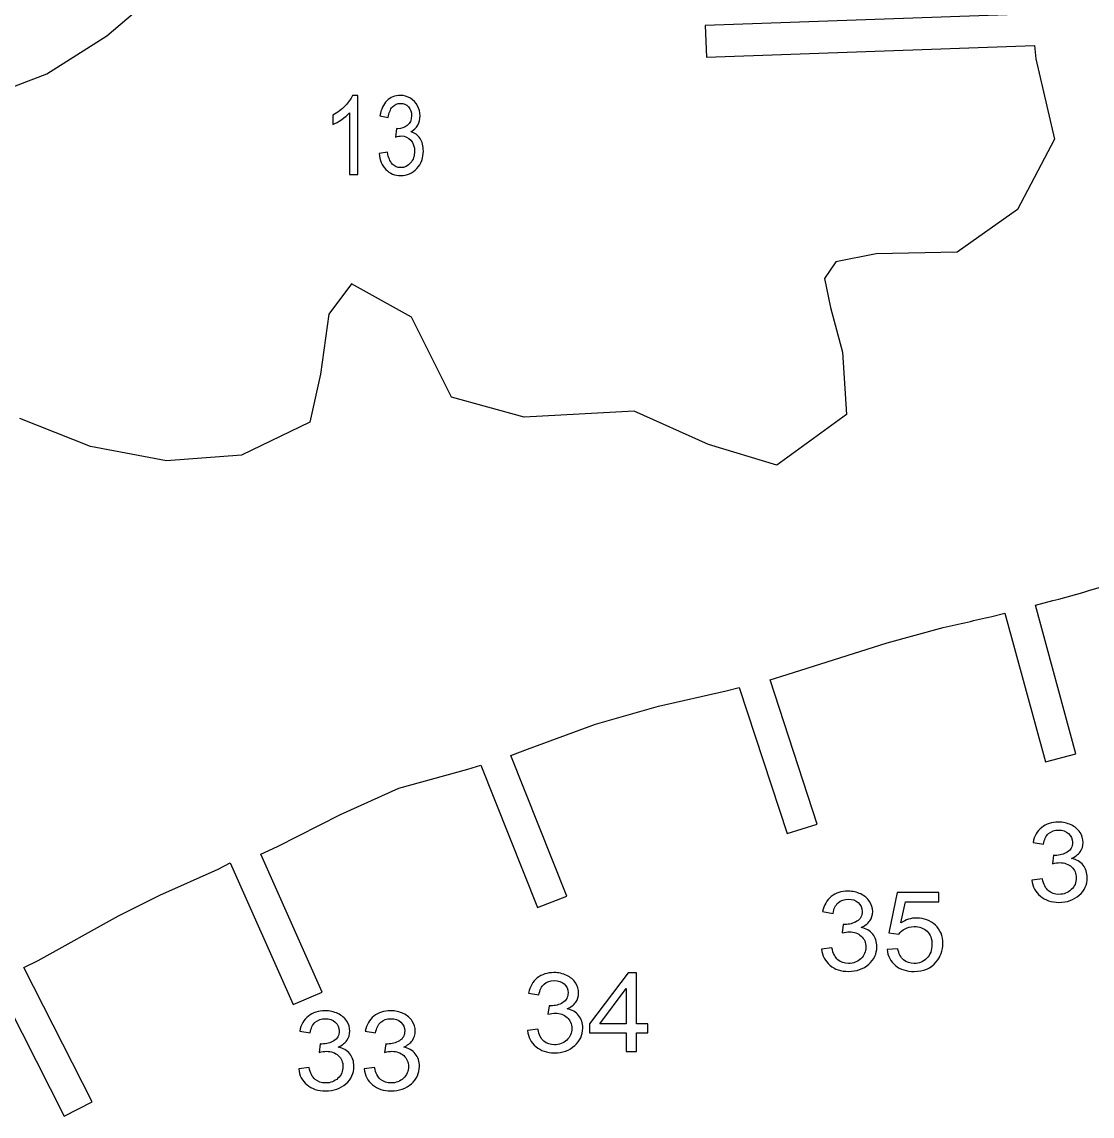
# Model space of a CAD drawing. Header units: millimetres. Extents: x -145 to 189, y -186 to 77.
# Drawn here: x -108.48 to -73, y -17.49 to 18.78 of the extents above; entities that cross this region are included whole.
import ezdxf

# ---------------------------------------------------------------- set-up
doc = ezdxf.new("R2010")
doc.units = ezdxf.units.MM
doc.header["$MEASUREMENT"] = 0
doc.layers.add('Capa 1', color=7, linetype='Continuous')

msp = doc.modelspace()

# ---------------------------------------------------------------- linework, layer by layer
at = {"layer": 'Capa 1', "lineweight": 25}
for points in [[(-105.6625, 18.3204), (-105.6625, 18.3204), (-103.314, 20.331), (-103.314, 20.331)], [(-74.8816, 19.0437), (-74.8816, 19.0437), (-85.8294, 18.6593), (-85.8294, 18.6593)], [(-85.8294, 18.6593), (-85.8294, 18.6593), (-85.7849, 17.613), (-85.7849, 17.613)], [(-107.6548, 17.053), (-107.6548, 17.053), (-105.6625, 18.3204), (-105.6625, 18.3204)], [(-85.7849, 17.613), (-85.7849, 17.613), (-74.9101, 17.9949), (-74.9101, 17.9949)], [(-74.9101, 17.9949), (-74.9101, 17.9949), (-74.8634, 17.5512), (-74.8634, 17.5512)], [(-74.8634, 17.5512), (-74.8634, 17.5512), (-74.2503, 14.8902), (-74.2503, 14.8902)], [(-109.4196, 16.3823), (-109.4196, 16.3823), (-107.6548, 17.053), (-107.6548, 17.053)], [(-74.2503, 14.8902), (-74.2503, 14.8902), (-75.4762, 12.5615), (-75.4762, 12.5615)], [(-75.4762, 12.5615), (-75.4762, 12.5615), (-77.4762, 11.1479), (-77.4762, 11.1479)], [(-80.1593, 11.0863), (-80.1593, 11.0863), (-81.4966, 10.8302), (-81.4966, 10.8302)], [(-77.4762, 11.1479), (-77.4762, 11.1479), (-80.1593, 11.0863), (-80.1593, 11.0863)], [(-81.4966, 10.8302), (-81.4966, 10.8302), (-81.8736, 10.2762), (-81.8736, 10.2762)], [(-81.8736, 10.2762), (-81.8736, 10.2762), (-81.6741, 9.3123), (-81.6741, 9.3123)], [(-97.5532, 10.0951), (-97.5532, 10.0951), (-98.3089, 9.0891), (-98.3089, 9.0891)], [(-95.5648, 8.9883), (-95.5648, 8.9883), (-97.5532, 10.0951), (-97.5532, 10.0951)], [(-98.3089, 9.0891), (-98.3089, 9.0891), (-98.5788, 7.1011), (-98.5788, 7.1011)], [(-81.6741, 9.3123), (-81.6741, 9.3123), (-81.2748, 7.8298), (-81.2748, 7.8298)], [(-94.2367, 6.3417), (-94.2367, 6.3417), (-95.5648, 8.9883), (-95.5648, 8.9883)], [(-81.2748, 7.8298), (-81.2748, 7.8298), (-81.1421, 5.7609), (-81.1421, 5.7609)], [(-98.5788, 7.1011), (-98.5788, 7.1011), (-98.9287, 5.509), (-98.9287, 5.509)], [(-91.8278, 5.6751), (-91.8278, 5.6751), (-94.2367, 6.3417), (-94.2367, 6.3417)], [(-88.181, 5.8762), (-88.181, 5.8762), (-91.8278, 5.6751), (-91.8278, 5.6751)], [(-85.716, 4.7695), (-85.716, 4.7695), (-88.181, 5.8762), (-88.181, 5.8762)], [(-106.2006, 4.7103), (-106.2006, 4.7103), (-108.549, 5.6343), (-108.549, 5.6343)], [(-98.9287, 5.509), (-98.9287, 5.509), (-101.1964, 4.4192), (-101.1964, 4.4192)], [(-81.1421, 5.7609), (-81.1421, 5.7609), (-83.4577, 4.0832), (-83.4577, 4.0832)], [(-83.4577, 4.0832), (-83.4577, 4.0832), (-85.716, 4.7695), (-85.716, 4.7695)], [(-103.6848, 4.2292), (-103.6848, 4.2292), (-106.2006, 4.7103), (-106.2006, 4.7103)], [(-101.1964, 4.4192), (-101.1964, 4.4192), (-103.6848, 4.2292), (-103.6848, 4.2292)], [(-74.299, -0.404), (-72.1883, 0.1687), (-70.1042, 0.8354), (-68.053, 1.5941)], [(-74.883, -0.5534), (-74.883, -0.5534), (-74.299, -0.404), (-74.299, -0.404)], [(-73.5356, -5.482), (-73.5356, -5.482), (-74.883, -0.5534), (-74.883, -0.5534)], [(-77.9442, -1.2935), (-77.4043, -1.1763), (-76.8658, -1.053), (-76.3288, -0.9237)], [(-76.3288, -0.9237), (-76.3288, -0.9237), (-75.8954, -0.8212), (-75.8954, -0.8212)], [(-75.8954, -0.8212), (-75.8954, -0.8212), (-74.5501, -5.7423), (-74.5501, -5.7423)], [(-79.7981, -1.7992), (-79.7981, -1.7992), (-77.9442, -1.2935), (-77.9442, -1.2935)], [(-83.1094, -2.8531), (-83.1094, -2.8531), (-79.7981, -1.7992), (-79.7981, -1.7992)], [(-83.6793, -3.0296), (-83.6793, -3.0296), (-83.1094, -2.8531), (-83.1094, -2.8531)], [(-82.1156, -7.8078), (-82.1156, -7.8078), (-83.6793, -3.0296), (-83.6793, -3.0296)], [(-87.373, -3.9036), (-87.373, -3.9036), (-85.1313, -3.3905), (-85.1313, -3.3905)], [(-85.1313, -3.3905), (-85.1313, -3.3905), (-84.697, -3.2865), (-84.697, -3.2865)], [(-84.697, -3.2865), (-84.697, -3.2865), (-83.1156, -8.1189), (-83.1156, -8.1189)], [(-89.4644, -4.4932), (-89.4644, -4.4932), (-87.373, -3.9036), (-87.373, -3.9036)], [(-91.7179, -5.3231), (-91.7179, -5.3231), (-89.4644, -4.4932), (-89.4644, -4.4932)], [(-92.2759, -5.5307), (-92.2759, -5.5307), (-91.7179, -5.3231), (-91.7179, -5.3231)], [(-90.4095, -10.2016), (-90.4095, -10.2016), (-92.2759, -5.5307), (-92.2759, -5.5307)], [(-74.5501, -5.7423), (-74.5501, -5.7423), (-73.5356, -5.482), (-73.5356, -5.482)], [(-95.9821, -6.6196), (-95.9821, -6.6196), (-93.7012, -5.9851), (-93.7012, -5.9851)], [(-93.7012, -5.9851), (-93.7012, -5.9851), (-93.27, -5.8569), (-93.27, -5.8569)], [(-93.27, -5.8569), (-93.27, -5.8569), (-91.3876, -10.5761), (-91.3876, -10.5761)], [(-97.9194, -7.4886), (-97.9194, -7.4886), (-95.9821, -6.6196), (-95.9821, -6.6196)], [(-100.008, -8.5506), (-100.008, -8.5506), (-97.9194, -7.4886), (-97.9194, -7.4886)], [(-83.1156, -8.1189), (-83.1156, -8.1189), (-82.1156, -7.8078), (-82.1156, -7.8078)], [(-100.5547, -8.8079), (-100.5547, -8.8079), (-100.008, -8.5506), (-100.008, -8.5506)], [(-98.5198, -13.3838), (-98.5198, -13.3838), (-100.5547, -8.8079), (-100.5547, -8.8079)], [(-103.9115, -10.1656), (-103.9115, -10.1656), (-101.9687, -9.3008), (-101.9687, -9.3008)], [(-101.9687, -9.3008), (-101.9687, -9.3008), (-101.5759, -9.0965), (-101.5759, -9.0965)], [(-101.5759, -9.0965), (-101.5759, -9.0965), (-99.4835, -13.7938), (-99.4835, -13.7938)], [(-105.2785, -10.8489), (-105.2785, -10.8489), (-103.9115, -10.1656), (-103.9115, -10.1656)], [(-91.3876, -10.5761), (-91.3876, -10.5761), (-90.4095, -10.2016), (-90.4095, -10.2016)], [(-107.9375, -12.3331), (-107.9375, -12.3331), (-105.2785, -10.8489), (-105.2785, -10.8489)], [(-108.4091, -12.5598), (-108.4091, -12.5598), (-107.9375, -12.3331), (-107.9375, -12.3331)], [(-106.1484, -17.0141), (-106.1484, -17.0141), (-108.4091, -12.5598), (-108.4091, -12.5598)], [(-109.4036, -12.9098), (-109.4036, -12.9098), (-107.0822, -17.4881), (-107.0822, -17.4881)], [(-99.4835, -13.7938), (-99.4835, -13.7938), (-98.5198, -13.3838), (-98.5198, -13.3838)], [(-107.0822, -17.4881), (-107.0822, -17.4881), (-106.1484, -17.0141), (-106.1484, -17.0141)]]:
    msp.add_open_spline(points, degree=3, dxfattribs=at)
at = {"layer": 'Capa 1'}
for points, knots in [([(-97.3424, 13.7256), (-97.3424, 13.7256), (-97.6173, 13.7256), (-97.6173, 13.7256), (-97.6173, 13.7256), (-97.6173, 13.7256), (-97.6173, 15.763), (-97.6173, 15.763), (-97.6173, 15.763), (-97.6834, 15.6891), (-97.7703, 15.6158), (-97.8777, 15.5424), (-97.8777, 15.5424), (-97.9849, 15.4691), (-98.0817, 15.414), (-98.1671, 15.3776), (-98.1671, 15.3776), (-98.1671, 15.3776), (-98.1671, 15.6867), (-98.1671, 15.6867), (-98.1671, 15.6867), (-98.0135, 15.7703), (-97.8792, 15.8721), (-97.7641, 15.9921), (-97.7641, 15.9921), (-97.649, 16.1115), (-97.5673, 16.2272), (-97.5194, 16.34), (-97.5194, 16.34), (-97.5194, 16.34), (-97.3424, 16.34), (-97.3424, 16.34), (-97.3424, 16.34), (-97.3424, 16.34), (-97.3424, 13.7256), (-97.3424, 13.7256)], [0, 0, 0, 0, 0.1, 0.1, 0.1, 0.1, 0.2, 0.2, 0.2, 0.2, 0.3, 0.3, 0.3, 0.3, 0.4, 0.4, 0.4, 0.4, 0.5, 0.5, 0.5, 0.5, 0.6, 0.6, 0.6, 0.6, 0.7, 0.7, 0.7, 0.7, 0.8, 0.8, 0.8, 0.8, 1, 1, 1, 1]), ([(-96.6359, 14.4165), (-96.6359, 14.4165), (-96.361, 14.4601), (-96.361, 14.4601), (-96.361, 14.4601), (-96.3292, 14.2783), (-96.2761, 14.1474), (-96.2007, 14.0674), (-96.2007, 14.0674), (-96.1252, 13.9874), (-96.0325, 13.9474), (-95.9226, 13.9474), (-95.9226, 13.9474), (-95.7924, 13.9474), (-95.6826, 13.9995), (-95.5941, 14.1038), (-95.5941, 14.1038), (-95.5056, 14.208), (-95.4613, 14.3371), (-95.4613, 14.491), (-95.4613, 14.491), (-95.4613, 14.6377), (-95.5025, 14.7589), (-95.5852, 14.8546), (-95.5852, 14.8546), (-95.6675, 14.9498), (-95.7722, 14.9976), (-95.8997, 14.9976), (-95.8997, 14.9976), (-95.9518, 14.9976), (-96.0163, 14.9855), (-96.0939, 14.9619), (-96.0939, 14.9619), (-96.0939, 14.9619), (-96.0632, 15.2419), (-96.0632, 15.2419), (-96.0632, 15.2419), (-96.045, 15.2394), (-96.0299, 15.2382), (-96.019, 15.2382), (-96.019, 15.2382), (-95.9013, 15.2382), (-95.7961, 15.274), (-95.7019, 15.3449), (-95.7019, 15.3449), (-95.6082, 15.4158), (-95.5613, 15.5249), (-95.5613, 15.6721), (-95.5613, 15.6721), (-95.5613, 15.7891), (-95.5957, 15.886), (-95.6639, 15.963), (-95.6639, 15.963), (-95.732, 16.04), (-95.8201, 16.0782), (-95.9278, 16.0782), (-95.9278, 16.0782), (-96.035, 16.0782), (-96.1241, 16.0388), (-96.1954, 15.96), (-96.1954, 15.96), (-96.2667, 15.8812), (-96.3125, 15.763), (-96.3329, 15.6055), (-96.3329, 15.6055), (-96.3329, 15.6055), (-96.6078, 15.6636), (-96.6078, 15.6636), (-96.6078, 15.6636), (-96.574, 15.8782), (-96.4979, 16.0448), (-96.3787, 16.163), (-96.3787, 16.163), (-96.26, 16.2812), (-96.1116, 16.34), (-95.9346, 16.34), (-95.9346, 16.34), (-95.8128, 16.34), (-95.7003, 16.3097), (-95.5978, 16.2484), (-95.5978, 16.2484), (-95.4947, 16.1878), (-95.4161, 16.1048), (-95.3619, 16), (-95.3619, 16), (-95.3072, 15.8945), (-95.2801, 15.783), (-95.2801, 15.6649), (-95.2801, 15.6649), (-95.2801, 15.5527), (-95.3062, 15.4509), (-95.3577, 15.3588), (-95.3577, 15.3588), (-95.4098, 15.2667), (-95.4868, 15.1934), (-95.5884, 15.1388), (-95.5884, 15.1388), (-95.4561, 15.1037), (-95.3536, 15.0297), (-95.2801, 14.9176), (-95.2801, 14.9176), (-95.2073, 14.8061), (-95.1709, 14.6655), (-95.1709, 14.4977), (-95.1709, 14.4977), (-95.1709, 14.2704), (-95.2422, 14.0771), (-95.3843, 13.9189), (-95.3843, 13.9189), (-95.527, 13.7607), (-95.7071, 13.682), (-95.9247, 13.682), (-95.9247, 13.682), (-96.121, 13.682), (-96.2839, 13.7504), (-96.4136, 13.8868), (-96.4136, 13.8868), (-96.5437, 14.0232), (-96.6177, 14.1995), (-96.6359, 14.4165)], [0, 0, 0, 0, 0.0322581, 0.0322581, 0.0322581, 0.0322581, 0.0645161, 0.0645161, 0.0645161, 0.0645161, 0.0967742, 0.0967742, 0.0967742, 0.0967742, 0.1290323, 0.1290323, 0.1290323, 0.1290323, 0.1612903, 0.1612903, 0.1612903, 0.1612903, 0.1935484, 0.1935484, 0.1935484, 0.1935484, 0.2258065, 0.2258065, 0.2258065, 0.2258065, 0.2580645, 0.2580645, 0.2580645, 0.2580645, 0.2903226, 0.2903226, 0.2903226, 0.2903226, 0.3225806, 0.3225806, 0.3225806, 0.3225806, 0.3548387, 0.3548387, 0.3548387, 0.3548387, 0.3870968, 0.3870968, 0.3870968, 0.3870968, 0.4193548, 0.4193548, 0.4193548, 0.4193548, 0.4516129, 0.4516129, 0.4516129, 0.4516129, 0.483871, 0.483871, 0.483871, 0.483871, 0.516129, 0.516129, 0.516129, 0.516129, 0.5483871, 0.5483871, 0.5483871, 0.5483871, 0.5806452, 0.5806452, 0.5806452, 0.5806452, 0.6129032, 0.6129032, 0.6129032, 0.6129032, 0.6451613, 0.6451613, 0.6451613, 0.6451613, 0.6774194, 0.6774194, 0.6774194, 0.6774194, 0.7096774, 0.7096774, 0.7096774, 0.7096774, 0.7419355, 0.7419355, 0.7419355, 0.7419355, 0.7741935, 0.7741935, 0.7741935, 0.7741935, 0.8064516, 0.8064516, 0.8064516, 0.8064516, 0.8387097, 0.8387097, 0.8387097, 0.8387097, 0.8709677, 0.8709677, 0.8709677, 0.8709677, 0.9032258, 0.9032258, 0.9032258, 0.9032258, 0.9354839, 0.9354839, 0.9354839, 0.9354839, 1, 1, 1, 1]), ([(-74.995, -9.6687), (-74.995, -9.6687), (-74.6513, -9.6251), (-74.6513, -9.6251), (-74.6513, -9.6251), (-74.6116, -9.8069), (-74.5452, -9.9378), (-74.4509, -10.0178), (-74.4509, -10.0178), (-74.3566, -10.0978), (-74.2407, -10.1378), (-74.1033, -10.1378), (-74.1033, -10.1378), (-73.9406, -10.1378), (-73.8034, -10.0857), (-73.6927, -9.9814), (-73.6927, -9.9814), (-73.5821, -9.8772), (-73.5268, -9.7481), (-73.5268, -9.5942), (-73.5268, -9.5942), (-73.5268, -9.4475), (-73.5782, -9.3263), (-73.6816, -9.2306), (-73.6816, -9.2306), (-73.7845, -9.1354), (-73.9153, -9.0876), (-74.0748, -9.0876), (-74.0748, -9.0876), (-74.1398, -9.0876), (-74.2205, -9.0997), (-74.3175, -9.1233), (-74.3175, -9.1233), (-74.3175, -9.1233), (-74.2791, -8.8433), (-74.2791, -8.8433), (-74.2791, -8.8433), (-74.2564, -8.8458), (-74.2375, -8.847), (-74.2238, -8.847), (-74.2238, -8.847), (-74.0767, -8.847), (-73.9453, -8.8112), (-73.8275, -8.7403), (-73.8275, -8.7403), (-73.7103, -8.6694), (-73.6518, -8.5603), (-73.6518, -8.4131), (-73.6518, -8.4131), (-73.6518, -8.2961), (-73.6947, -8.1992), (-73.78, -8.1222), (-73.78, -8.1222), (-73.8651, -8.0452), (-73.9752, -8.007), (-74.1099, -8.007), (-74.1099, -8.007), (-74.2439, -8.007), (-74.3553, -8.0464), (-74.4444, -8.1252), (-74.4444, -8.1252), (-74.5335, -8.204), (-74.5908, -8.3222), (-74.6162, -8.4797), (-74.6162, -8.4797), (-74.6162, -8.4797), (-74.9599, -8.4216), (-74.9599, -8.4216), (-74.9599, -8.4216), (-74.9176, -8.207), (-74.8225, -8.0404), (-74.6735, -7.9222), (-74.6735, -7.9222), (-74.525, -7.804), (-74.3396, -7.7452), (-74.1184, -7.7452), (-74.1184, -7.7452), (-73.9661, -7.7452), (-73.8255, -7.7755), (-73.6973, -7.8368), (-73.6973, -7.8368), (-73.5684, -7.8974), (-73.4702, -7.9804), (-73.4025, -8.0852), (-73.4025, -8.0852), (-73.3341, -8.1907), (-73.3003, -8.3022), (-73.3003, -8.4203), (-73.3003, -8.4203), (-73.3003, -8.5325), (-73.3328, -8.6343), (-73.3973, -8.7264), (-73.3973, -8.7264), (-73.4623, -8.8185), (-73.5587, -8.8918), (-73.6856, -8.9464), (-73.6856, -8.9464), (-73.5202, -8.9815), (-73.3921, -9.0555), (-73.3003, -9.1676), (-73.3003, -9.1676), (-73.2092, -9.2791), (-73.1637, -9.4197), (-73.1637, -9.5875), (-73.1637, -9.5875), (-73.1637, -9.8148), (-73.2528, -10.0081), (-73.4304, -10.1663), (-73.4304, -10.1663), (-73.6088, -10.3245), (-73.834, -10.4032), (-74.106, -10.4032), (-74.106, -10.4032), (-74.3513, -10.4032), (-74.555, -10.3348), (-74.7171, -10.1984), (-74.7171, -10.1984), (-74.8797, -10.062), (-74.9722, -9.8857), (-74.995, -9.6687)], [0, 0, 0, 0, 0.0322581, 0.0322581, 0.0322581, 0.0322581, 0.0645161, 0.0645161, 0.0645161, 0.0645161, 0.0967742, 0.0967742, 0.0967742, 0.0967742, 0.1290323, 0.1290323, 0.1290323, 0.1290323, 0.1612903, 0.1612903, 0.1612903, 0.1612903, 0.1935484, 0.1935484, 0.1935484, 0.1935484, 0.2258065, 0.2258065, 0.2258065, 0.2258065, 0.2580645, 0.2580645, 0.2580645, 0.2580645, 0.2903226, 0.2903226, 0.2903226, 0.2903226, 0.3225806, 0.3225806, 0.3225806, 0.3225806, 0.3548387, 0.3548387, 0.3548387, 0.3548387, 0.3870968, 0.3870968, 0.3870968, 0.3870968, 0.4193548, 0.4193548, 0.4193548, 0.4193548, 0.4516129, 0.4516129, 0.4516129, 0.4516129, 0.483871, 0.483871, 0.483871, 0.483871, 0.516129, 0.516129, 0.516129, 0.516129, 0.5483871, 0.5483871, 0.5483871, 0.5483871, 0.5806452, 0.5806452, 0.5806452, 0.5806452, 0.6129032, 0.6129032, 0.6129032, 0.6129032, 0.6451613, 0.6451613, 0.6451613, 0.6451613, 0.6774194, 0.6774194, 0.6774194, 0.6774194, 0.7096774, 0.7096774, 0.7096774, 0.7096774, 0.7419355, 0.7419355, 0.7419355, 0.7419355, 0.7741935, 0.7741935, 0.7741935, 0.7741935, 0.8064516, 0.8064516, 0.8064516, 0.8064516, 0.8387097, 0.8387097, 0.8387097, 0.8387097, 0.8709677, 0.8709677, 0.8709677, 0.8709677, 0.9032258, 0.9032258, 0.9032258, 0.9032258, 0.9354839, 0.9354839, 0.9354839, 0.9354839, 1, 1, 1, 1]), ([(-81.9694, -11.9582), (-81.9694, -11.9582), (-81.6258, -11.9146), (-81.6258, -11.9146), (-81.6258, -11.9146), (-81.5861, -12.0964), (-81.5197, -12.2273), (-81.4254, -12.3073), (-81.4254, -12.3073), (-81.331, -12.3873), (-81.2151, -12.4273), (-81.0778, -12.4273), (-81.0778, -12.4273), (-80.9151, -12.4273), (-80.7779, -12.3752), (-80.6671, -12.2709), (-80.6671, -12.2709), (-80.5565, -12.1667), (-80.5012, -12.0376), (-80.5012, -11.8837), (-80.5012, -11.8837), (-80.5012, -11.737), (-80.5527, -11.6158), (-80.6561, -11.5201), (-80.6561, -11.5201), (-80.759, -11.4249), (-80.8898, -11.3771), (-81.0492, -11.3771), (-81.0492, -11.3771), (-81.1143, -11.3771), (-81.195, -11.3892), (-81.2919, -11.4128), (-81.2919, -11.4128), (-81.2919, -11.4128), (-81.2536, -11.1328), (-81.2536, -11.1328), (-81.2536, -11.1328), (-81.2308, -11.1353), (-81.2119, -11.1365), (-81.1983, -11.1365), (-81.1983, -11.1365), (-81.0512, -11.1365), (-80.9197, -11.1007), (-80.8019, -11.0298), (-80.8019, -11.0298), (-80.6848, -10.9589), (-80.6262, -10.8498), (-80.6262, -10.7026), (-80.6262, -10.7026), (-80.6262, -10.5856), (-80.6692, -10.4887), (-80.7544, -10.4117), (-80.7544, -10.4117), (-80.8396, -10.3347), (-80.9497, -10.2965), (-81.0843, -10.2965), (-81.0843, -10.2965), (-81.2184, -10.2965), (-81.3297, -10.3359), (-81.4189, -10.4147), (-81.4189, -10.4147), (-81.508, -10.4935), (-81.5652, -10.6117), (-81.5907, -10.7692), (-81.5907, -10.7692), (-81.5907, -10.7692), (-81.9343, -10.7111), (-81.9343, -10.7111), (-81.9343, -10.7111), (-81.892, -10.4965), (-81.797, -10.3299), (-81.6479, -10.2117), (-81.6479, -10.2117), (-81.4995, -10.0935), (-81.314, -10.0347), (-81.0928, -10.0347), (-81.0928, -10.0347), (-80.9406, -10.0347), (-80.8, -10.065), (-80.6718, -10.1263), (-80.6718, -10.1263), (-80.5429, -10.1869), (-80.4446, -10.2699), (-80.377, -10.3747), (-80.377, -10.3747), (-80.3086, -10.4802), (-80.2747, -10.5917), (-80.2747, -10.7098), (-80.2747, -10.7098), (-80.2747, -10.822), (-80.3073, -10.9238), (-80.3717, -11.0159), (-80.3717, -11.0159), (-80.4368, -11.108), (-80.5331, -11.1813), (-80.6601, -11.2359), (-80.6601, -11.2359), (-80.4947, -11.271), (-80.3666, -11.345), (-80.2747, -11.4571), (-80.2747, -11.4571), (-80.1837, -11.5686), (-80.1381, -11.7092), (-80.1381, -11.877), (-80.1381, -11.877), (-80.1381, -12.1043), (-80.2273, -12.2976), (-80.4049, -12.4558), (-80.4049, -12.4558), (-80.5833, -12.614), (-80.8085, -12.6927), (-81.0805, -12.6927), (-81.0805, -12.6927), (-81.3258, -12.6927), (-81.5295, -12.6243), (-81.6915, -12.4879), (-81.6915, -12.4879), (-81.8542, -12.3515), (-81.9467, -12.1752), (-81.9694, -11.9582)], [0, 0, 0, 0, 0.0322581, 0.0322581, 0.0322581, 0.0322581, 0.0645161, 0.0645161, 0.0645161, 0.0645161, 0.0967742, 0.0967742, 0.0967742, 0.0967742, 0.1290323, 0.1290323, 0.1290323, 0.1290323, 0.1612903, 0.1612903, 0.1612903, 0.1612903, 0.1935484, 0.1935484, 0.1935484, 0.1935484, 0.2258065, 0.2258065, 0.2258065, 0.2258065, 0.2580645, 0.2580645, 0.2580645, 0.2580645, 0.2903226, 0.2903226, 0.2903226, 0.2903226, 0.3225806, 0.3225806, 0.3225806, 0.3225806, 0.3548387, 0.3548387, 0.3548387, 0.3548387, 0.3870968, 0.3870968, 0.3870968, 0.3870968, 0.4193548, 0.4193548, 0.4193548, 0.4193548, 0.4516129, 0.4516129, 0.4516129, 0.4516129, 0.483871, 0.483871, 0.483871, 0.483871, 0.516129, 0.516129, 0.516129, 0.516129, 0.5483871, 0.5483871, 0.5483871, 0.5483871, 0.5806452, 0.5806452, 0.5806452, 0.5806452, 0.6129032, 0.6129032, 0.6129032, 0.6129032, 0.6451613, 0.6451613, 0.6451613, 0.6451613, 0.6774194, 0.6774194, 0.6774194, 0.6774194, 0.7096774, 0.7096774, 0.7096774, 0.7096774, 0.7419355, 0.7419355, 0.7419355, 0.7419355, 0.7741935, 0.7741935, 0.7741935, 0.7741935, 0.8064516, 0.8064516, 0.8064516, 0.8064516, 0.8387097, 0.8387097, 0.8387097, 0.8387097, 0.8709677, 0.8709677, 0.8709677, 0.8709677, 0.9032258, 0.9032258, 0.9032258, 0.9032258, 0.9354839, 0.9354839, 0.9354839, 0.9354839, 1, 1, 1, 1]), ([(-79.7977, -11.9655), (-79.7977, -11.9655), (-79.4385, -11.9401), (-79.4385, -11.9401), (-79.4385, -11.9401), (-79.4118, -12.1031), (-79.3499, -12.2255), (-79.2537, -12.3079), (-79.2537, -12.3079), (-79.1574, -12.3897), (-79.0396, -12.4309), (-78.9009, -12.4309), (-78.9009, -12.4309), (-78.7336, -12.4309), (-78.5938, -12.3728), (-78.4799, -12.257), (-78.4799, -12.257), (-78.3667, -12.1407), (-78.31, -11.9867), (-78.31, -11.7952), (-78.31, -11.7952), (-78.31, -11.6128), (-78.364, -11.4692), (-78.4727, -11.3637), (-78.4727, -11.3637), (-78.5813, -11.2583), (-78.7252, -11.2056), (-78.9041, -11.2056), (-78.9041, -11.2056), (-79.0155, -11.2056), (-79.1151, -11.2292), (-79.2035, -11.2765), (-79.2035, -11.2765), (-79.2914, -11.3237), (-79.3603, -11.3849), (-79.4111, -11.4601), (-79.4111, -11.4601), (-79.4111, -11.4601), (-79.7352, -11.4165), (-79.7352, -11.4165), (-79.7352, -11.4165), (-79.7352, -11.4165), (-79.4658, -10.0784), (-79.4658, -10.0784), (-79.4658, -10.0784), (-79.4658, -10.0784), (-78.0796, -10.0784), (-78.0796, -10.0784), (-78.0796, -10.0784), (-78.0796, -10.0784), (-78.0796, -10.3838), (-78.0796, -10.3838), (-78.0796, -10.3838), (-78.0796, -10.3838), (-79.1918, -10.3838), (-79.1918, -10.3838), (-79.1918, -10.3838), (-79.1918, -10.3838), (-79.3409, -11.0862), (-79.3409, -11.0862), (-79.3409, -11.0862), (-79.1736, -10.9765), (-78.9979, -10.922), (-78.8144, -10.922), (-78.8144, -10.922), (-78.5709, -10.922), (-78.3653, -11.0007), (-78.1981, -11.1583), (-78.1981, -11.1583), (-78.0308, -11.3159), (-77.9469, -11.5183), (-77.9469, -11.7655), (-77.9469, -11.7655), (-77.9469, -12.0013), (-78.0205, -12.2049), (-78.1675, -12.3764), (-78.1675, -12.3764), (-78.3465, -12.5873), (-78.5911, -12.6927), (-78.9009, -12.6927), (-78.9009, -12.6927), (-79.1547, -12.6927), (-79.3617, -12.6261), (-79.5224, -12.4934), (-79.5224, -12.4934), (-79.6831, -12.3606), (-79.775, -12.1849), (-79.7977, -11.9655)], [0, 0, 0, 0, 0.0434783, 0.0434783, 0.0434783, 0.0434783, 0.0869565, 0.0869565, 0.0869565, 0.0869565, 0.1304348, 0.1304348, 0.1304348, 0.1304348, 0.173913, 0.173913, 0.173913, 0.173913, 0.2173913, 0.2173913, 0.2173913, 0.2173913, 0.2608696, 0.2608696, 0.2608696, 0.2608696, 0.3043478, 0.3043478, 0.3043478, 0.3043478, 0.3478261, 0.3478261, 0.3478261, 0.3478261, 0.3913043, 0.3913043, 0.3913043, 0.3913043, 0.4347826, 0.4347826, 0.4347826, 0.4347826, 0.4782609, 0.4782609, 0.4782609, 0.4782609, 0.5217391, 0.5217391, 0.5217391, 0.5217391, 0.5652174, 0.5652174, 0.5652174, 0.5652174, 0.6086957, 0.6086957, 0.6086957, 0.6086957, 0.6521739, 0.6521739, 0.6521739, 0.6521739, 0.6956522, 0.6956522, 0.6956522, 0.6956522, 0.7391304, 0.7391304, 0.7391304, 0.7391304, 0.7826087, 0.7826087, 0.7826087, 0.7826087, 0.826087, 0.826087, 0.826087, 0.826087, 0.8695652, 0.8695652, 0.8695652, 0.8695652, 0.9130435, 0.9130435, 0.9130435, 0.9130435, 1, 1, 1, 1]), ([(-91.7172, -14.6552), (-91.7172, -14.6552), (-91.3735, -14.6116), (-91.3735, -14.6116), (-91.3735, -14.6116), (-91.3338, -14.7934), (-91.2674, -14.9243), (-91.1732, -15.0043), (-91.1732, -15.0043), (-91.0788, -15.0843), (-90.9629, -15.1243), (-90.8255, -15.1243), (-90.8255, -15.1243), (-90.6628, -15.1243), (-90.5256, -15.0722), (-90.4149, -14.9679), (-90.4149, -14.9679), (-90.3043, -14.8637), (-90.249, -14.7346), (-90.249, -14.5807), (-90.249, -14.5807), (-90.249, -14.434), (-90.3004, -14.3128), (-90.4038, -14.2171), (-90.4038, -14.2171), (-90.5067, -14.1219), (-90.6375, -14.0741), (-90.797, -14.0741), (-90.797, -14.0741), (-90.862, -14.0741), (-90.9427, -14.0862), (-91.0397, -14.1098), (-91.0397, -14.1098), (-91.0397, -14.1098), (-91.0013, -13.8298), (-91.0013, -13.8298), (-91.0013, -13.8298), (-90.9786, -13.8323), (-90.9597, -13.8335), (-90.946, -13.8335), (-90.946, -13.8335), (-90.7989, -13.8335), (-90.6675, -13.7977), (-90.5497, -13.7268), (-90.5497, -13.7268), (-90.4325, -13.6559), (-90.374, -13.5468), (-90.374, -13.3996), (-90.374, -13.3996), (-90.374, -13.2826), (-90.4169, -13.1857), (-90.5022, -13.1087), (-90.5022, -13.1087), (-90.5873, -13.0317), (-90.6974, -12.9935), (-90.8321, -12.9935), (-90.8321, -12.9935), (-90.9661, -12.9935), (-91.0775, -13.0329), (-91.1666, -13.1117), (-91.1666, -13.1117), (-91.2557, -13.1905), (-91.313, -13.3087), (-91.3384, -13.4662), (-91.3384, -13.4662), (-91.3384, -13.4662), (-91.6821, -13.4081), (-91.6821, -13.4081), (-91.6821, -13.4081), (-91.6398, -13.1935), (-91.5447, -13.0269), (-91.3957, -12.9087), (-91.3957, -12.9087), (-91.2473, -12.7906), (-91.0618, -12.7318), (-90.8406, -12.7318), (-90.8406, -12.7318), (-90.6883, -12.7318), (-90.5477, -12.7621), (-90.4195, -12.8234), (-90.4195, -12.8234), (-90.2906, -12.8839), (-90.1924, -12.9669), (-90.1247, -13.0717), (-90.1247, -13.0717), (-90.0563, -13.1772), (-90.0225, -13.2887), (-90.0225, -13.4068), (-90.0225, -13.4068), (-90.0225, -13.519), (-90.055, -13.6208), (-90.1195, -13.7129), (-90.1195, -13.7129), (-90.1845, -13.805), (-90.2809, -13.8783), (-90.4078, -13.9329), (-90.4078, -13.9329), (-90.2424, -13.968), (-90.1143, -14.042), (-90.0225, -14.1541), (-90.0225, -14.1541), (-89.9314, -14.2656), (-89.8859, -14.4062), (-89.8859, -14.574), (-89.8859, -14.574), (-89.8859, -14.8013), (-89.975, -14.9946), (-90.1526, -15.1528), (-90.1526, -15.1528), (-90.331, -15.311), (-90.5562, -15.3897), (-90.8282, -15.3897), (-90.8282, -15.3897), (-91.0735, -15.3897), (-91.2772, -15.3213), (-91.4393, -15.1849), (-91.4393, -15.1849), (-91.602, -15.0485), (-91.6944, -14.8722), (-91.7172, -14.6552)], [0, 0, 0, 0, 0.0322581, 0.0322581, 0.0322581, 0.0322581, 0.0645161, 0.0645161, 0.0645161, 0.0645161, 0.0967742, 0.0967742, 0.0967742, 0.0967742, 0.1290323, 0.1290323, 0.1290323, 0.1290323, 0.1612903, 0.1612903, 0.1612903, 0.1612903, 0.1935484, 0.1935484, 0.1935484, 0.1935484, 0.2258065, 0.2258065, 0.2258065, 0.2258065, 0.2580645, 0.2580645, 0.2580645, 0.2580645, 0.2903226, 0.2903226, 0.2903226, 0.2903226, 0.3225806, 0.3225806, 0.3225806, 0.3225806, 0.3548387, 0.3548387, 0.3548387, 0.3548387, 0.3870968, 0.3870968, 0.3870968, 0.3870968, 0.4193548, 0.4193548, 0.4193548, 0.4193548, 0.4516129, 0.4516129, 0.4516129, 0.4516129, 0.483871, 0.483871, 0.483871, 0.483871, 0.516129, 0.516129, 0.516129, 0.516129, 0.5483871, 0.5483871, 0.5483871, 0.5483871, 0.5806452, 0.5806452, 0.5806452, 0.5806452, 0.6129032, 0.6129032, 0.6129032, 0.6129032, 0.6451613, 0.6451613, 0.6451613, 0.6451613, 0.6774194, 0.6774194, 0.6774194, 0.6774194, 0.7096774, 0.7096774, 0.7096774, 0.7096774, 0.7419355, 0.7419355, 0.7419355, 0.7419355, 0.7741935, 0.7741935, 0.7741935, 0.7741935, 0.8064516, 0.8064516, 0.8064516, 0.8064516, 0.8387097, 0.8387097, 0.8387097, 0.8387097, 0.8709677, 0.8709677, 0.8709677, 0.8709677, 0.9032258, 0.9032258, 0.9032258, 0.9032258, 0.9354839, 0.9354839, 0.9354839, 0.9354839, 1, 1, 1, 1]), ([(-88.4482, -15.3461), (-88.4482, -15.3461), (-88.4482, -14.7243), (-88.4482, -14.7243), (-88.4482, -14.7243), (-88.4482, -14.7243), (-89.6626, -14.7243), (-89.6626, -14.7243), (-89.6626, -14.7243), (-89.6626, -14.7243), (-89.6626, -14.4298), (-89.6626, -14.4298), (-89.6626, -14.4298), (-89.6626, -14.4298), (-88.3858, -12.7428), (-88.3858, -12.7428), (-88.3858, -12.7428), (-88.3858, -12.7428), (-88.1046, -12.7428), (-88.1046, -12.7428), (-88.1046, -12.7428), (-88.1046, -12.7428), (-88.1046, -14.4298), (-88.1046, -14.4298), (-88.1046, -14.4298), (-88.1046, -14.4298), (-87.7259, -14.4298), (-87.7259, -14.4298), (-87.7259, -14.4298), (-87.7259, -14.4298), (-87.7259, -14.7243), (-87.7259, -14.7243), (-87.7259, -14.7243), (-87.7259, -14.7243), (-88.1046, -14.7243), (-88.1046, -14.7243), (-88.1046, -14.7243), (-88.1046, -14.7243), (-88.1046, -15.3461), (-88.1046, -15.3461), (-88.1046, -15.3461), (-88.1046, -15.3461), (-88.4482, -15.3461), (-88.4482, -15.3461)], [0, 0, 0, 0, 0.0833333, 0.0833333, 0.0833333, 0.0833333, 0.1666667, 0.1666667, 0.1666667, 0.1666667, 0.25, 0.25, 0.25, 0.25, 0.3333333, 0.3333333, 0.3333333, 0.3333333, 0.4166667, 0.4166667, 0.4166667, 0.4166667, 0.5, 0.5, 0.5, 0.5, 0.5833333, 0.5833333, 0.5833333, 0.5833333, 0.6666667, 0.6666667, 0.6666667, 0.6666667, 0.75, 0.75, 0.75, 0.75, 0.8333333, 0.8333333, 0.8333333, 0.8333333, 1, 1, 1, 1]), ([(-88.4482, -14.4298), (-88.4482, -14.4298), (-88.4482, -13.2584), (-88.4482, -13.2584), (-88.4482, -13.2584), (-88.4482, -13.2584), (-89.3248, -14.4298), (-89.3248, -14.4298), (-89.3248, -14.4298), (-89.3248, -14.4298), (-88.4482, -14.4298), (-88.4482, -14.4298)], [0, 0, 0, 0, 0.25, 0.25, 0.25, 0.25, 0.5, 0.5, 0.5, 0.5, 1, 1, 1, 1]), ([(-99.3036, -15.921), (-99.3036, -15.921), (-98.9599, -15.8774), (-98.9599, -15.8774), (-98.9599, -15.8774), (-98.9202, -16.0592), (-98.8538, -16.1901), (-98.7595, -16.2701), (-98.7595, -16.2701), (-98.6651, -16.3501), (-98.5493, -16.3901), (-98.4119, -16.3901), (-98.4119, -16.3901), (-98.2492, -16.3901), (-98.112, -16.338), (-98.0013, -16.2337), (-98.0013, -16.2337), (-97.8907, -16.1295), (-97.8354, -16.0004), (-97.8354, -15.8465), (-97.8354, -15.8465), (-97.8354, -15.6998), (-97.8868, -15.5786), (-97.9902, -15.4829), (-97.9902, -15.4829), (-98.0931, -15.3877), (-98.2239, -15.3399), (-98.3834, -15.3399), (-98.3834, -15.3399), (-98.4484, -15.3399), (-98.5291, -15.352), (-98.6261, -15.3756), (-98.6261, -15.3756), (-98.6261, -15.3756), (-98.5877, -15.0956), (-98.5877, -15.0956), (-98.5877, -15.0956), (-98.565, -15.0981), (-98.5461, -15.0993), (-98.5324, -15.0993), (-98.5324, -15.0993), (-98.3853, -15.0993), (-98.2539, -15.0635), (-98.136, -14.9926), (-98.136, -14.9926), (-98.0189, -14.9217), (-97.9604, -14.8126), (-97.9604, -14.6654), (-97.9604, -14.6654), (-97.9604, -14.5484), (-98.0033, -14.4515), (-98.0886, -14.3745), (-98.0886, -14.3745), (-98.1737, -14.2975), (-98.2838, -14.2593), (-98.4185, -14.2593), (-98.4185, -14.2593), (-98.5525, -14.2593), (-98.6639, -14.2987), (-98.753, -14.3775), (-98.753, -14.3775), (-98.8421, -14.4563), (-98.8994, -14.5745), (-98.9248, -14.732), (-98.9248, -14.732), (-98.9248, -14.732), (-99.2685, -14.6739), (-99.2685, -14.6739), (-99.2685, -14.6739), (-99.2261, -14.4593), (-99.1311, -14.2927), (-98.9821, -14.1745), (-98.9821, -14.1745), (-98.8336, -14.0563), (-98.6482, -13.9975), (-98.427, -13.9975), (-98.427, -13.9975), (-98.2747, -13.9975), (-98.1341, -14.0278), (-98.0059, -14.0891), (-98.0059, -14.0891), (-97.877, -14.1497), (-97.7788, -14.2327), (-97.7111, -14.3375), (-97.7111, -14.3375), (-97.6427, -14.443), (-97.6089, -14.5545), (-97.6089, -14.6726), (-97.6089, -14.6726), (-97.6089, -14.7848), (-97.6414, -14.8866), (-97.7058, -14.9787), (-97.7058, -14.9787), (-97.7709, -15.0708), (-97.8673, -15.1441), (-97.9942, -15.1987), (-97.9942, -15.1987), (-97.8288, -15.2338), (-97.7007, -15.3078), (-97.6089, -15.4199), (-97.6089, -15.4199), (-97.5178, -15.5314), (-97.4723, -15.672), (-97.4723, -15.8398), (-97.4723, -15.8398), (-97.4723, -16.0671), (-97.5614, -16.2604), (-97.739, -16.4186), (-97.739, -16.4186), (-97.9174, -16.5768), (-98.1426, -16.6555), (-98.4146, -16.6555), (-98.4146, -16.6555), (-98.6599, -16.6555), (-98.8636, -16.5871), (-99.0257, -16.4507), (-99.0257, -16.4507), (-99.1883, -16.3143), (-99.2808, -16.138), (-99.3036, -15.921)], [0, 0, 0, 0, 0.0322581, 0.0322581, 0.0322581, 0.0322581, 0.0645161, 0.0645161, 0.0645161, 0.0645161, 0.0967742, 0.0967742, 0.0967742, 0.0967742, 0.1290323, 0.1290323, 0.1290323, 0.1290323, 0.1612903, 0.1612903, 0.1612903, 0.1612903, 0.1935484, 0.1935484, 0.1935484, 0.1935484, 0.2258065, 0.2258065, 0.2258065, 0.2258065, 0.2580645, 0.2580645, 0.2580645, 0.2580645, 0.2903226, 0.2903226, 0.2903226, 0.2903226, 0.3225806, 0.3225806, 0.3225806, 0.3225806, 0.3548387, 0.3548387, 0.3548387, 0.3548387, 0.3870968, 0.3870968, 0.3870968, 0.3870968, 0.4193548, 0.4193548, 0.4193548, 0.4193548, 0.4516129, 0.4516129, 0.4516129, 0.4516129, 0.483871, 0.483871, 0.483871, 0.483871, 0.516129, 0.516129, 0.516129, 0.516129, 0.5483871, 0.5483871, 0.5483871, 0.5483871, 0.5806452, 0.5806452, 0.5806452, 0.5806452, 0.6129032, 0.6129032, 0.6129032, 0.6129032, 0.6451613, 0.6451613, 0.6451613, 0.6451613, 0.6774194, 0.6774194, 0.6774194, 0.6774194, 0.7096774, 0.7096774, 0.7096774, 0.7096774, 0.7419355, 0.7419355, 0.7419355, 0.7419355, 0.7741935, 0.7741935, 0.7741935, 0.7741935, 0.8064516, 0.8064516, 0.8064516, 0.8064516, 0.8387097, 0.8387097, 0.8387097, 0.8387097, 0.8709677, 0.8709677, 0.8709677, 0.8709677, 0.9032258, 0.9032258, 0.9032258, 0.9032258, 0.9354839, 0.9354839, 0.9354839, 0.9354839, 1, 1, 1, 1]), ([(-97.1319, -15.921), (-97.1319, -15.921), (-96.7882, -15.8774), (-96.7882, -15.8774), (-96.7882, -15.8774), (-96.7485, -16.0592), (-96.6821, -16.1901), (-96.5878, -16.2701), (-96.5878, -16.2701), (-96.4934, -16.3501), (-96.3776, -16.3901), (-96.2402, -16.3901), (-96.2402, -16.3901), (-96.0775, -16.3901), (-95.9403, -16.338), (-95.8296, -16.2337), (-95.8296, -16.2337), (-95.719, -16.1295), (-95.6636, -16.0004), (-95.6636, -15.8465), (-95.6636, -15.8465), (-95.6636, -15.6998), (-95.7151, -15.5786), (-95.8185, -15.4829), (-95.8185, -15.4829), (-95.9214, -15.3877), (-96.0522, -15.3399), (-96.2116, -15.3399), (-96.2116, -15.3399), (-96.2767, -15.3399), (-96.3574, -15.352), (-96.4543, -15.3756), (-96.4543, -15.3756), (-96.4543, -15.3756), (-96.416, -15.0956), (-96.416, -15.0956), (-96.416, -15.0956), (-96.3932, -15.0981), (-96.3743, -15.0993), (-96.3607, -15.0993), (-96.3607, -15.0993), (-96.2136, -15.0993), (-96.0821, -15.0635), (-95.9643, -14.9926), (-95.9643, -14.9926), (-95.8472, -14.9217), (-95.7886, -14.8126), (-95.7886, -14.6654), (-95.7886, -14.6654), (-95.7886, -14.5484), (-95.8316, -14.4515), (-95.9169, -14.3745), (-95.9169, -14.3745), (-96.002, -14.2975), (-96.1121, -14.2593), (-96.2468, -14.2593), (-96.2468, -14.2593), (-96.3808, -14.2593), (-96.4921, -14.2987), (-96.5813, -14.3775), (-96.5813, -14.3775), (-96.6704, -14.4563), (-96.7276, -14.5745), (-96.7531, -14.732), (-96.7531, -14.732), (-96.7531, -14.732), (-97.0967, -14.6739), (-97.0967, -14.6739), (-97.0967, -14.6739), (-97.0544, -14.4593), (-96.9594, -14.2927), (-96.8103, -14.1745), (-96.8103, -14.1745), (-96.6619, -14.0563), (-96.4765, -13.9975), (-96.2552, -13.9975), (-96.2552, -13.9975), (-96.103, -13.9975), (-95.9624, -14.0278), (-95.8342, -14.0891), (-95.8342, -14.0891), (-95.7053, -14.1497), (-95.6071, -14.2327), (-95.5394, -14.3375), (-95.5394, -14.3375), (-95.471, -14.443), (-95.4372, -14.5545), (-95.4372, -14.6726), (-95.4372, -14.6726), (-95.4372, -14.7848), (-95.4697, -14.8866), (-95.5341, -14.9787), (-95.5341, -14.9787), (-95.5992, -15.0708), (-95.6955, -15.1441), (-95.8225, -15.1987), (-95.8225, -15.1987), (-95.6571, -15.2338), (-95.529, -15.3078), (-95.4372, -15.4199), (-95.4372, -15.4199), (-95.3461, -15.5314), (-95.3006, -15.672), (-95.3006, -15.8398), (-95.3006, -15.8398), (-95.3006, -16.0671), (-95.3897, -16.2604), (-95.5673, -16.4186), (-95.5673, -16.4186), (-95.7457, -16.5768), (-95.9709, -16.6555), (-96.2429, -16.6555), (-96.2429, -16.6555), (-96.4882, -16.6555), (-96.6919, -16.5871), (-96.8539, -16.4507), (-96.8539, -16.4507), (-97.0166, -16.3143), (-97.1091, -16.138), (-97.1319, -15.921)], [0, 0, 0, 0, 0.0322581, 0.0322581, 0.0322581, 0.0322581, 0.0645161, 0.0645161, 0.0645161, 0.0645161, 0.0967742, 0.0967742, 0.0967742, 0.0967742, 0.1290323, 0.1290323, 0.1290323, 0.1290323, 0.1612903, 0.1612903, 0.1612903, 0.1612903, 0.1935484, 0.1935484, 0.1935484, 0.1935484, 0.2258065, 0.2258065, 0.2258065, 0.2258065, 0.2580645, 0.2580645, 0.2580645, 0.2580645, 0.2903226, 0.2903226, 0.2903226, 0.2903226, 0.3225806, 0.3225806, 0.3225806, 0.3225806, 0.3548387, 0.3548387, 0.3548387, 0.3548387, 0.3870968, 0.3870968, 0.3870968, 0.3870968, 0.4193548, 0.4193548, 0.4193548, 0.4193548, 0.4516129, 0.4516129, 0.4516129, 0.4516129, 0.483871, 0.483871, 0.483871, 0.483871, 0.516129, 0.516129, 0.516129, 0.516129, 0.5483871, 0.5483871, 0.5483871, 0.5483871, 0.5806452, 0.5806452, 0.5806452, 0.5806452, 0.6129032, 0.6129032, 0.6129032, 0.6129032, 0.6451613, 0.6451613, 0.6451613, 0.6451613, 0.6774194, 0.6774194, 0.6774194, 0.6774194, 0.7096774, 0.7096774, 0.7096774, 0.7096774, 0.7419355, 0.7419355, 0.7419355, 0.7419355, 0.7741935, 0.7741935, 0.7741935, 0.7741935, 0.8064516, 0.8064516, 0.8064516, 0.8064516, 0.8387097, 0.8387097, 0.8387097, 0.8387097, 0.8709677, 0.8709677, 0.8709677, 0.8709677, 0.9032258, 0.9032258, 0.9032258, 0.9032258, 0.9354839, 0.9354839, 0.9354839, 0.9354839, 1, 1, 1, 1])]:
    msp.add_open_spline(points, degree=3, knots=knots, dxfattribs=at)

doc.saveas('drawing.dxf')
